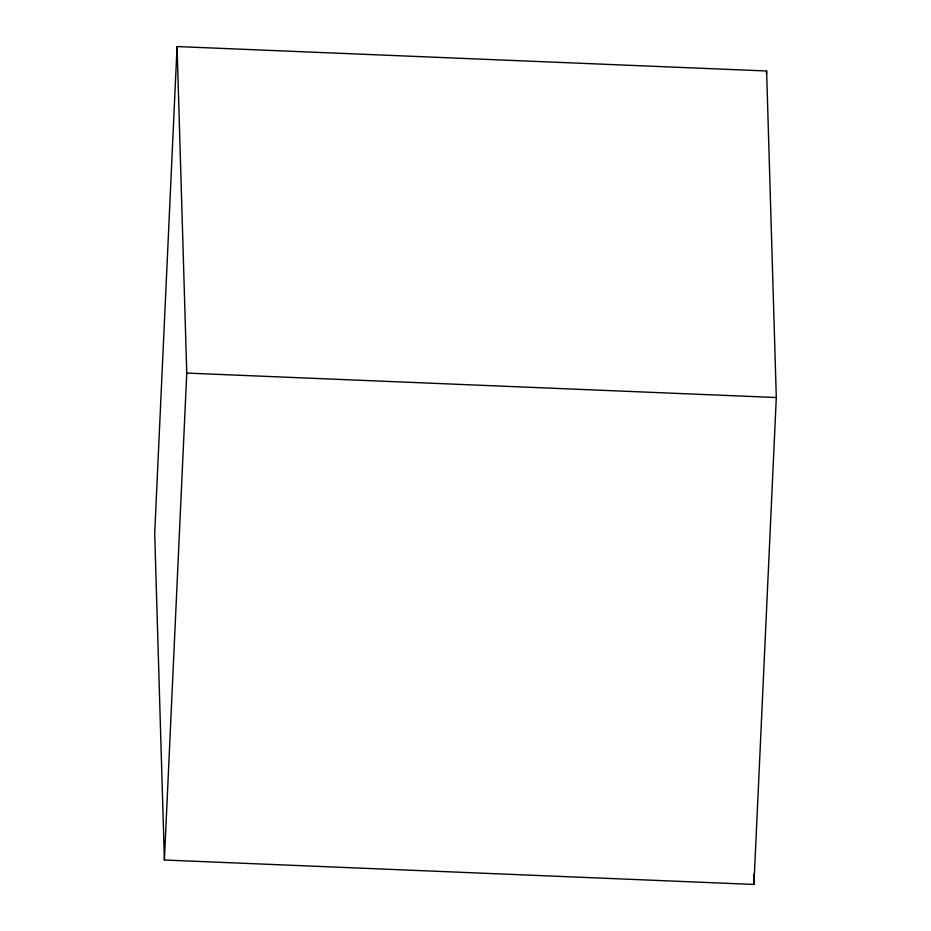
<?xml version="1.0" encoding="UTF-8"?>
<svg xmlns="http://www.w3.org/2000/svg" width="931" height="931" viewBox="0 0 931 931"><rect width="100%" height="100%" fill="white"/><g stroke="black" fill="none" stroke-linecap="round" stroke-linejoin="round"><path stroke-width="1.4" d="M177.065 46.55L154.697 533.475L164.391 860.011L753.935 884.45L776.303 397.525L766.609 70.989L177.065 46.55L186.759 373.087L164.391 860.011M766.481 73.886L766.609 70.989M186.759 373.087L776.303 397.525M753.633 874.29L753.935 884.45"/></g></svg>
